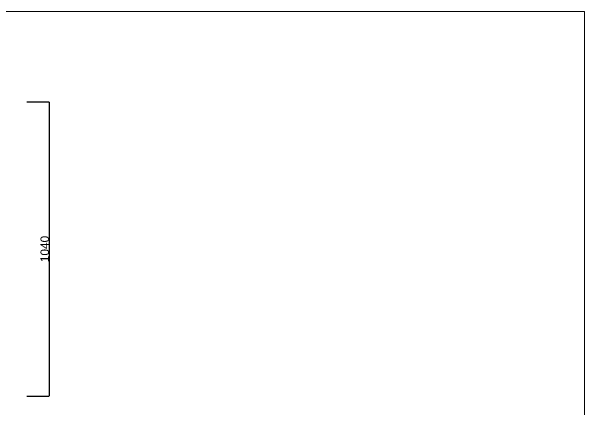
# Model space of a CAD drawing. Header units: millimetres. Extents: x 0 to 4030, y -54 to 2762.
# Drawn here: x 1998 to 4026, y 1354 to 2762 of the extents above; entities that cross this region are included whole.
import ezdxf

# ---------------------------------------------------------------- set-up
doc = ezdxf.new("R2010")
doc.units = ezdxf.units.MM
doc.header["$MEASUREMENT"] = 0
doc.layers.add('Domyślny', color=7, linetype='Continuous', true_color=0x000000)
doc.styles.add('Arial', font='arial.ttf')
doc.dimstyles.new('Domyślny', dxfattribs={"dimtxt": 30, "dimasz": 1, "dimexe": 0.5, "dimexo": 0.5, "dimgap": 0.25, "dimtad": 1, "dimtoh": 1, "dimdec": 0, "dimzin": 1, "dimdsep": 46, "dimtxsty": 'Arial', "dimcen": 0.5, "dimazin": 0, "dimtfac": 1, "dimtdec": 4, "dimtix": 1, "dimtmove": 1, "dimatfit": 3, "dimfxl": 0, "dimtolj": 1, "dimtzin": 1, "dimarcsym": 0})

# ---------------------------------------------------------------- blocks, each defined once
blk = doc.blocks.new('*D4')
at = {"layer": 'Defpoints', "color": 0}
for p in [(2052, 2442), (2052, 1402), (2131.3, 1402)]:
    blk.add_point(p, dxfattribs=at)
at = {"layer": 'Domyślny', "color": 0, "lineweight": -2}
for p, q in [((2052.5, 2442), (2131.8, 2442)), ((2131.3, 2441), (2131.3, 1403)), ((2052.5, 1402), (2131.8, 1402))]:
    blk.add_line(p, q, dxfattribs=at)
at = {"layer": 'Domyślny', "color": 0}
for points in [[(2131.5, 2441), (2131.2, 2441), (2131.3, 2442)], [(2131.2, 1403), (2131.5, 1403), (2131.3, 1402)]]:
    blk.add_solid(points, dxfattribs=at)
at = {"layer": 'Domyślny', "color": 0, "insert": (2115.8, 1922), "char_height": 30, "attachment_point": 5, "rotation": 90, "style": 'Arial'}
blk.add_mtext('\\A1;1040', dxfattribs=at)

msp = doc.modelspace()

# ---------------------------------------------------------------- linework, layer by layer
at = {"layer": 'Domyślny', "color": 18, "lineweight": 15, "true_color": 0x000000}
for p, q in [((4026.4, 2762.1), (0, 2762.1)), ((4026.4, -53.6), (4026.4, 2762.1))]:
    msp.add_line(p, q, dxfattribs=at)

# ---------------------------------------------------------------- dimensions: what is measured, and where the dimension line sits
at = {"layer": 'Domyślny'}
dim = msp.add_aligned_dim(p1=(2052, 2442), p2=(2052, 1402), distance=79.4, dimstyle='Domyślny', dxfattribs=at)
dim.commit()
dim.dimension.update_dxf_attribs({"geometry": '*D4', "text_midpoint": (2115.8, 1922)})

doc.saveas('drawing.dxf')
